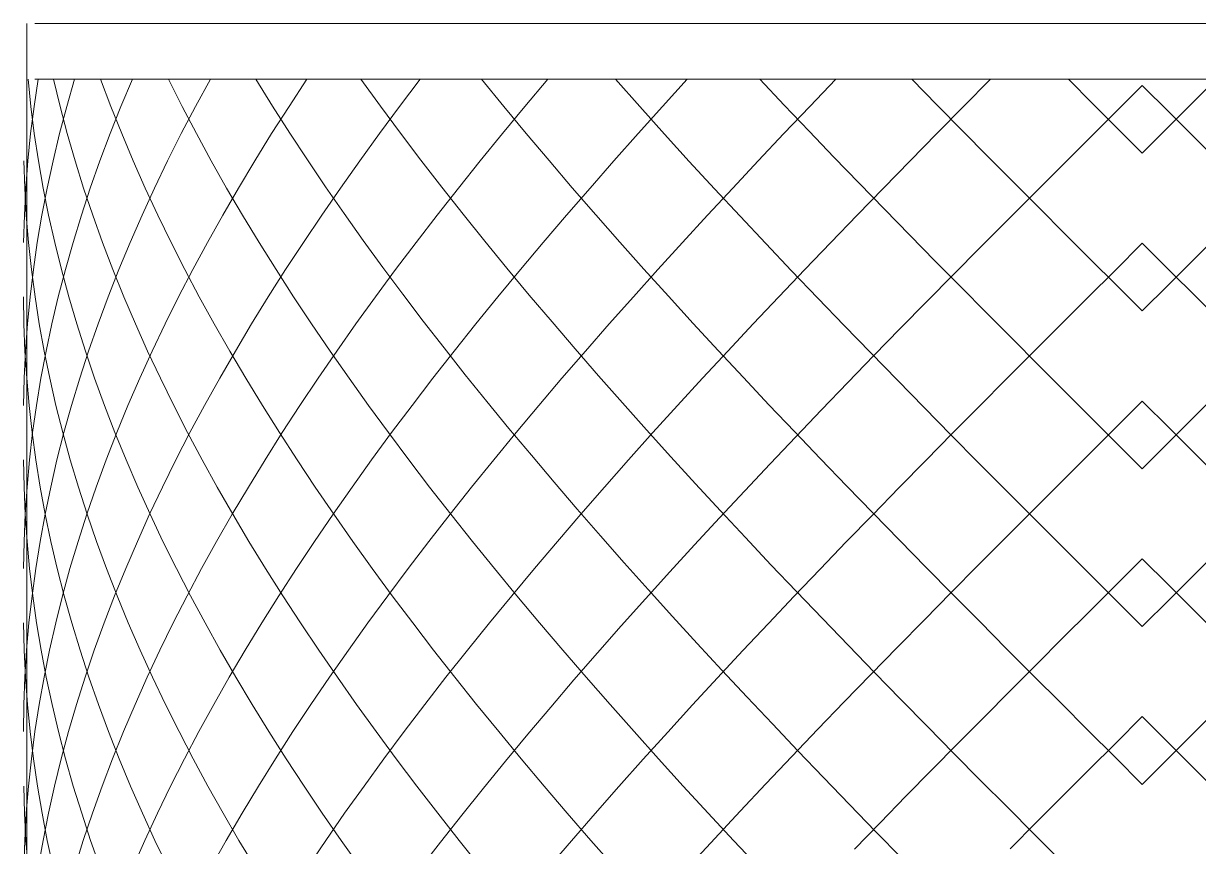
# Model space of a CAD drawing. Header units: millimetres. Extents: x -13140 to 14823, y 100 to 6213.
# Drawn here: x -2328.1 to -2117.5, y 2632.5 to 2780 of the extents above; entities that cross this region are included whole.
import ezdxf

# ---------------------------------------------------------------- set-up
doc = ezdxf.new("R2010")
doc.units = ezdxf.units.MM
doc.layers.add('E-LITE-EQPM', color=33, linetype='Continuous', lineweight=9)

# ---------------------------------------------------------------- blocks, each defined once
blk = doc.blocks.new('FP_33-ELEVAÇÃO 2 SUÍTE')
at = {"layer": 'E-LITE-EQPM'}
for p, q in [((5730.24, 2764.06), (5725.38, 2768.91)), ((5734.22, 2765.59), (5738.63, 2770)), ((5729.8, 2761.19), (5734.22, 2765.59)), ((5735.09, 2759.22), (5730.24, 2764.06)), ((5725.38, 2756.78), (5729.8, 2761.19)), ((5739.94, 2754.38), (5735.09, 2759.22)), ((5734.63, 2737.72), (5739.24, 2742.33)), ((5730.26, 2735.76), (5725.38, 2740.62)), ((5730, 2733.11), (5734.63, 2737.72)), ((5735.14, 2730.89), (5730.26, 2735.76)), ((5725.38, 2728.49), (5730, 2733.11)), ((5740.01, 2726.02), (5735.14, 2730.89)), ((5734.71, 2709.51), (5739.37, 2714.17)), ((5730.3, 2707.44), (5725.38, 2712.34)), ((5730.05, 2704.86), (5734.71, 2709.51)), ((5735.21, 2702.54), (5730.3, 2707.44)), ((5725.38, 2700.21), (5730.05, 2704.86)), ((5740.11, 2697.63), (5735.21, 2702.54)), ((5735.21, 2681.73), (5740.12, 2686.64)), ((5730.12, 2679.32), (5725.38, 2684.05)), ((5730.3, 2676.83), (5735.21, 2681.73)), ((5734.86, 2674.59), (5730.12, 2679.32)), ((5725.38, 2671.93), (5730.3, 2676.83)), ((5739.6, 2669.87), (5734.86, 2674.59)), ((5735.12, 2653.36), (5739.99, 2658.22)), ((5730.13, 2651.03), (5725.38, 2655.77)), ((5730.25, 2648.5), (5735.12, 2653.36)), ((5734.88, 2646.3), (5730.13, 2651.03)), ((5725.38, 2643.64), (5730.25, 2648.5)), ((5739.62, 2641.56), (5734.88, 2646.3))]:
    blk.add_line(p, q, dxfattribs=at)
blk = doc.blocks.new('FP_34-ELEVAÇÃO 2 SUÍTE')
at = {"layer": 'E-LITE-EQPM'}
for p, q in [((5525.38, 2770), (5525.38, 2580)), ((5526.12, 2765.13), (5525.62, 2770)), ((5526.7, 2765.13), (5527.43, 2770)), ((5531.35, 2765.13), (5530.17, 2770)), ((5532.56, 2765.13), (5533.96, 2770)), ((5540.45, 2765.13), (5538.61, 2770)), ((5542.27, 2765.13), (5544.32, 2770)), ((5553.25, 2765.13), (5550.79, 2770)), ((5555.64, 2765.13), (5558.3, 2770)), ((5569.44, 2765.19), (5566.45, 2770)), ((5572.4, 2765.13), (5575.61, 2770)), ((5588.79, 2765.17), (5585.29, 2770)), ((5592.22, 2765.13), (5595.91, 2770)), ((5610.89, 2765.14), (5606.92, 2770)), ((5614.69, 2765.13), (5618.8, 2770)), ((5635.28, 2765.1), (5630.91, 2770)), ((5639.37, 2765.13), (5643.81, 2770)), ((5661.2, 2765.35), (5656.8, 2770)), ((5665.77, 2765.13), (5670.45, 2770)), ((5688.59, 2765.39), (5684.05, 2770)), ((5693.36, 2765.13), (5698.19, 2770)), ((5716.54, 2765.59), (5712.13, 2770)), ((5720.52, 2764.06), (5725.38, 2768.91)), ((5526.08, 2760.26), (5526.7, 2765.13)), ((5526.74, 2760.26), (5526.12, 2765.13)), ((5531.27, 2760.26), (5532.56, 2765.13)), ((5532.64, 2760.26), (5531.35, 2765.13)), ((5540.33, 2760.26), (5542.27, 2765.13)), ((5542.4, 2760.26), (5540.45, 2765.13)), ((5553.09, 2760.26), (5555.64, 2765.13)), ((5555.8, 2760.26), (5553.25, 2765.13)), ((5569.29, 2760.26), (5572.4, 2765.13)), ((5572.52, 2760.37), (5569.44, 2765.19)), ((5588.6, 2760.26), (5592.22, 2765.13)), ((5592.38, 2760.33), (5588.79, 2765.17)), ((5610.65, 2760.26), (5614.69, 2765.13)), ((5614.92, 2760.28), (5610.89, 2765.14)), ((5634.98, 2760.26), (5639.37, 2765.13)), ((5639.7, 2760.19), (5635.28, 2765.1)), ((5661.12, 2760.26), (5665.77, 2765.13)), ((5665.64, 2760.69), (5661.2, 2765.35)), ((5688.55, 2760.26), (5693.36, 2765.13)), ((5693.14, 2760.78), (5688.59, 2765.39)), ((5715.67, 2759.22), (5720.52, 2764.06)), ((5720.96, 2761.19), (5716.54, 2765.59)), ((5525.59, 2755.38), (5526.08, 2760.26)), ((5527.47, 2755.38), (5526.74, 2760.26)), ((5530.1, 2755.38), (5531.27, 2760.26)), ((5534.05, 2755.38), (5532.64, 2760.26)), ((5538.5, 2755.38), (5540.33, 2760.26)), ((5544.45, 2755.38), (5542.4, 2760.26)), ((5550.64, 2755.38), (5553.09, 2760.26)), ((5558.46, 2755.38), (5555.8, 2760.26)), ((5566.27, 2755.38), (5569.29, 2760.26)), ((5575.69, 2755.56), (5572.52, 2760.37)), ((5585.07, 2755.38), (5588.6, 2760.26)), ((5596.05, 2755.5), (5592.38, 2760.33)), ((5606.67, 2755.38), (5610.65, 2760.26)), ((5619.02, 2755.42), (5614.92, 2760.28)), ((5630.65, 2755.38), (5634.98, 2760.26)), ((5644.17, 2755.29), (5639.7, 2760.19)), ((5656.51, 2755.38), (5661.12, 2760.26)), ((5670.11, 2756.04), (5665.64, 2760.69)), ((5683.76, 2755.38), (5688.55, 2760.26)), ((5697.72, 2756.16), (5693.14, 2760.78)), ((5725.38, 2756.78), (5720.96, 2761.19)), ((5710.82, 2754.38), (5715.67, 2759.22)), ((5578.95, 2750.74), (5575.69, 2755.56)), ((5674.61, 2751.39), (5670.11, 2756.04)), ((5702.31, 2751.55), (5697.72, 2756.16)), ((5525.01, 2750.51), (5524.85, 2755.38)), ((5525.22, 2750.51), (5525.59, 2755.38)), ((5528.33, 2750.51), (5527.47, 2755.38)), ((5529.04, 2750.51), (5530.1, 2755.38)), ((5535.58, 2750.51), (5534.05, 2755.38)), ((5536.78, 2750.51), (5538.5, 2755.38)), ((5546.62, 2750.51), (5544.45, 2755.38)), ((5548.29, 2750.51), (5550.64, 2755.38)), ((5561.22, 2750.51), (5558.46, 2755.38)), ((5563.34, 2750.51), (5566.27, 2755.38)), ((5581.62, 2750.51), (5585.07, 2755.38)), ((5599.79, 2750.67), (5596.05, 2755.5)), ((5602.77, 2750.51), (5606.67, 2755.38)), ((5623.18, 2750.56), (5619.02, 2755.42)), ((5626.37, 2750.51), (5630.65, 2755.38)), ((5648.69, 2750.39), (5644.17, 2755.29)), ((5651.95, 2750.51), (5656.51, 2755.38)), ((5678.99, 2750.51), (5683.76, 2755.38)), ((5705.98, 2749.53), (5710.82, 2754.38)), ((5679.14, 2746.74), (5674.61, 2751.39)), ((5706.91, 2746.94), (5702.31, 2751.55)), ((5524.96, 2745.64), (5525.22, 2750.51)), ((5525.3, 2745.64), (5525.01, 2750.51)), ((5528.1, 2745.64), (5529.04, 2750.51)), ((5529.3, 2745.64), (5528.33, 2750.51)), ((5535.18, 2745.64), (5536.78, 2750.51)), ((5537.21, 2745.64), (5535.58, 2750.51)), ((5546.05, 2745.64), (5548.29, 2750.51)), ((5548.88, 2745.64), (5546.62, 2750.51)), ((5560.51, 2745.64), (5563.34, 2750.51)), ((5564.08, 2745.64), (5561.22, 2750.51)), ((5578.26, 2745.64), (5581.62, 2750.51)), ((5582.29, 2745.93), (5578.95, 2750.74)), ((5598.94, 2745.64), (5602.77, 2750.51)), ((5603.61, 2745.84), (5599.79, 2750.67)), ((5622.15, 2745.64), (5626.37, 2750.51)), ((5627.41, 2745.7), (5623.18, 2750.56)), ((5647.42, 2745.64), (5651.95, 2750.51)), ((5653.26, 2745.48), (5648.69, 2750.39)), ((5674.25, 2745.64), (5678.99, 2750.51)), ((5701.15, 2744.69), (5705.98, 2749.53)), ((5524.82, 2740.77), (5524.96, 2745.64)), ((5525.71, 2740.77), (5525.3, 2745.64)), ((5527.27, 2740.77), (5528.1, 2745.64)), ((5530.39, 2740.77), (5529.3, 2745.64)), ((5533.68, 2740.77), (5535.18, 2745.64)), ((5538.96, 2740.77), (5537.21, 2745.64)), ((5543.92, 2740.77), (5546.05, 2745.64)), ((5551.26, 2740.77), (5548.88, 2745.64)), ((5557.77, 2740.77), (5560.51, 2745.64)), ((5567.03, 2740.77), (5564.08, 2745.64)), ((5574.98, 2740.77), (5578.26, 2745.64)), ((5585.72, 2741.12), (5582.29, 2745.93)), ((5595.19, 2740.77), (5598.94, 2745.64)), ((5607.49, 2741), (5603.61, 2745.84)), ((5617.99, 2740.77), (5622.15, 2745.64)), ((5631.69, 2740.84), (5627.41, 2745.7)), ((5642.94, 2740.77), (5647.42, 2745.64)), ((5657.87, 2740.58), (5653.26, 2745.48)), ((5669.54, 2740.77), (5674.25, 2745.64)), ((5683.69, 2742.08), (5679.14, 2746.74)), ((5711.52, 2742.33), (5706.91, 2746.94)), ((5696.34, 2739.84), (5701.15, 2744.69)), ((5589.22, 2736.3), (5585.72, 2741.12)), ((5611.45, 2736.17), (5607.49, 2741)), ((5636.03, 2735.98), (5631.69, 2740.84)), ((5688.27, 2737.43), (5683.69, 2742.08)), ((5716.13, 2737.72), (5711.52, 2742.33)), ((5526.23, 2735.9), (5525.71, 2740.77)), ((5526.57, 2735.9), (5527.27, 2740.77)), ((5531.59, 2735.9), (5530.39, 2740.77)), ((5532.3, 2735.9), (5533.68, 2740.77)), ((5540.82, 2735.9), (5538.96, 2740.77)), ((5541.89, 2735.9), (5543.92, 2740.77)), ((5553.73, 2735.9), (5551.26, 2740.77)), ((5555.14, 2735.9), (5557.77, 2740.77)), ((5570.08, 2735.9), (5567.03, 2740.77)), ((5571.79, 2735.9), (5574.98, 2740.77)), ((5591.51, 2735.9), (5595.19, 2740.77)), ((5613.9, 2735.9), (5617.99, 2740.77)), ((5638.51, 2735.9), (5642.94, 2740.77)), ((5662.52, 2735.67), (5657.87, 2740.58)), ((5664.87, 2735.9), (5669.54, 2740.77)), ((5691.54, 2735), (5696.34, 2739.84)), ((5720.5, 2735.76), (5725.38, 2740.62)), ((5692.86, 2732.78), (5688.27, 2737.43)), ((5720.76, 2733.11), (5716.13, 2737.72)), ((5525.98, 2731.03), (5526.57, 2735.9)), ((5526.87, 2731.03), (5526.23, 2735.9)), ((5531.03, 2731.03), (5532.3, 2735.9)), ((5532.91, 2731.03), (5531.59, 2735.9)), ((5539.97, 2731.03), (5541.89, 2735.9)), ((5542.79, 2731.03), (5540.82, 2735.9)), ((5552.61, 2731.03), (5555.14, 2735.9)), ((5556.31, 2731.03), (5553.73, 2735.9)), ((5568.69, 2731.03), (5571.79, 2735.9)), ((5573.21, 2731.03), (5570.08, 2735.9)), ((5587.91, 2731.03), (5591.51, 2735.9)), ((5592.81, 2731.49), (5589.22, 2736.3)), ((5609.87, 2731.03), (5613.9, 2735.9)), ((5615.47, 2731.34), (5611.45, 2736.17)), ((5634.14, 2731.03), (5638.51, 2735.9)), ((5640.42, 2731.12), (5636.03, 2735.98)), ((5660.23, 2731.03), (5664.87, 2735.9)), ((5667.21, 2730.77), (5662.52, 2735.67)), ((5686.76, 2730.16), (5691.54, 2735)), ((5715.62, 2730.89), (5720.5, 2735.76)), ((5697.47, 2728.13), (5692.86, 2732.78)), ((5725.38, 2728.49), (5720.76, 2733.11)), ((5524.87, 2726.15), (5524.8, 2731.03)), ((5525.51, 2726.15), (5525.98, 2731.03)), ((5527.63, 2726.15), (5526.87, 2731.03)), ((5529.88, 2726.15), (5531.03, 2731.03)), ((5534.34, 2726.15), (5532.91, 2731.03)), ((5538.16, 2726.15), (5539.97, 2731.03)), ((5544.86, 2726.15), (5542.79, 2731.03)), ((5550.18, 2726.15), (5552.61, 2731.03)), ((5558.99, 2726.15), (5556.31, 2731.03)), ((5565.69, 2726.15), (5568.69, 2731.03)), ((5576.44, 2726.15), (5573.21, 2731.03)), ((5584.39, 2726.15), (5587.91, 2731.03)), ((5596.47, 2726.68), (5592.81, 2731.49)), ((5605.91, 2726.15), (5609.87, 2731.03)), ((5619.56, 2726.51), (5615.47, 2731.34)), ((5629.81, 2726.15), (5634.14, 2731.03)), ((5644.86, 2726.26), (5640.42, 2731.12)), ((5655.62, 2726.15), (5660.23, 2731.03)), ((5671.94, 2725.87), (5667.21, 2730.77)), ((5710.75, 2726.02), (5715.62, 2730.89)), ((5682, 2725.31), (5686.76, 2730.16)), ((5525.06, 2721.28), (5524.87, 2726.15)), ((5525.16, 2721.28), (5525.51, 2726.15)), ((5528.51, 2721.28), (5527.63, 2726.15)), ((5528.85, 2721.28), (5529.88, 2726.15)), ((5535.89, 2721.28), (5534.34, 2726.15)), ((5536.46, 2721.28), (5538.16, 2726.15)), ((5547.05, 2721.28), (5544.86, 2726.15)), ((5547.85, 2721.28), (5550.18, 2726.15)), ((5561.77, 2721.28), (5558.99, 2726.15)), ((5562.78, 2721.28), (5565.69, 2726.15)), ((5579.76, 2721.28), (5576.44, 2726.15)), ((5580.96, 2721.28), (5584.39, 2726.15)), ((5600.2, 2721.86), (5596.47, 2726.68)), ((5602.02, 2721.28), (5605.91, 2726.15)), ((5623.7, 2721.67), (5619.56, 2726.51)), ((5625.55, 2721.28), (5629.81, 2726.15)), ((5649.34, 2721.4), (5644.86, 2726.26)), ((5651.06, 2721.28), (5655.62, 2726.15)), ((5702.1, 2723.47), (5697.47, 2728.13)), ((5676.69, 2720.96), (5671.94, 2725.87)), ((5677.27, 2720.47), (5682, 2725.31)), ((5705.88, 2721.15), (5710.75, 2726.02)), ((5604.01, 2717.05), (5600.2, 2721.86)), ((5706.74, 2718.82), (5702.1, 2723.47)), ((5524.92, 2716.41), (5525.16, 2721.28)), ((5525.37, 2716.41), (5525.06, 2721.28)), ((5527.93, 2716.41), (5528.85, 2721.28)), ((5529.5, 2716.41), (5528.51, 2721.28)), ((5534.88, 2716.41), (5536.46, 2721.28)), ((5537.54, 2716.41), (5535.89, 2721.28)), ((5545.63, 2716.41), (5547.85, 2721.28)), ((5549.34, 2716.41), (5547.05, 2721.28)), ((5559.97, 2716.41), (5562.78, 2721.28)), ((5564.65, 2716.41), (5561.77, 2721.28)), ((5577.61, 2716.41), (5580.96, 2721.28)), ((5583.16, 2716.41), (5579.76, 2721.28)), ((5598.21, 2716.41), (5602.02, 2721.28)), ((5621.34, 2716.41), (5625.55, 2721.28)), ((5627.91, 2716.84), (5623.7, 2721.67)), ((5646.55, 2716.41), (5651.06, 2721.28)), ((5653.88, 2716.54), (5649.34, 2721.4)), ((5672.57, 2715.63), (5677.27, 2720.47)), ((5681.48, 2716.06), (5676.69, 2720.96)), ((5701.03, 2716.29), (5705.88, 2721.15)), ((5711.39, 2714.17), (5706.74, 2718.82)), ((5524.81, 2711.54), (5524.92, 2716.41)), ((5525.8, 2711.54), (5525.37, 2716.41)), ((5527.13, 2711.54), (5527.93, 2716.41)), ((5530.61, 2711.54), (5529.5, 2716.41)), ((5533.4, 2711.54), (5534.88, 2716.41)), ((5539.31, 2711.54), (5537.54, 2716.41)), ((5543.51, 2711.54), (5545.63, 2716.41)), ((5551.73, 2711.54), (5549.34, 2716.41)), ((5557.25, 2711.54), (5559.97, 2716.41)), ((5567.62, 2711.54), (5564.65, 2716.41)), ((5574.35, 2711.54), (5577.61, 2716.41)), ((5586.65, 2711.54), (5583.16, 2716.41)), ((5594.47, 2711.54), (5598.21, 2716.41)), ((5607.89, 2712.23), (5604.01, 2717.05)), ((5617.19, 2711.54), (5621.34, 2716.41)), ((5632.18, 2712.01), (5627.91, 2716.84)), ((5642.08, 2711.54), (5646.55, 2716.41)), ((5658.45, 2711.68), (5653.88, 2716.54)), ((5667.9, 2710.78), (5672.57, 2715.63)), ((5686.29, 2711.16), (5681.48, 2716.06)), ((5696.19, 2711.42), (5701.03, 2716.29)), ((5716.05, 2709.51), (5711.39, 2714.17)), ((5526.35, 2706.67), (5525.8, 2711.54)), ((5526.44, 2706.67), (5527.13, 2711.54)), ((5531.84, 2706.67), (5530.61, 2711.54)), ((5532.05, 2706.67), (5533.4, 2711.54)), ((5541.19, 2706.67), (5539.31, 2711.54)), ((5541.51, 2706.67), (5543.51, 2711.54)), ((5554.23, 2706.67), (5551.73, 2711.54)), ((5554.64, 2706.67), (5557.25, 2711.54)), ((5570.68, 2706.67), (5567.62, 2711.54)), ((5571.18, 2706.67), (5574.35, 2711.54)), ((5590.22, 2706.67), (5586.65, 2711.54)), ((5590.8, 2706.67), (5594.47, 2711.54)), ((5611.84, 2707.42), (5607.89, 2712.23)), ((5613.11, 2706.67), (5617.19, 2711.54)), ((5636.49, 2707.18), (5632.18, 2712.01)), ((5637.66, 2706.67), (5642.08, 2711.54)), ((5663.07, 2706.82), (5658.45, 2711.68)), ((5691.37, 2706.55), (5696.19, 2711.42)), ((5720.46, 2707.44), (5725.38, 2712.34)), ((5663.27, 2705.94), (5667.9, 2710.78)), ((5691.12, 2706.25), (5686.29, 2711.16)), ((5720.71, 2704.86), (5716.05, 2709.51)), ((5615.85, 2702.61), (5611.84, 2707.42)), ((5640.86, 2702.34), (5636.49, 2707.18)), ((5715.55, 2702.54), (5720.46, 2707.44)), ((5525.88, 2701.79), (5526.44, 2706.67)), ((5527.01, 2701.79), (5526.35, 2706.67)), ((5530.8, 2701.79), (5532.05, 2706.67)), ((5533.18, 2701.79), (5531.84, 2706.67)), ((5539.61, 2701.79), (5541.51, 2706.67)), ((5543.18, 2701.79), (5541.19, 2706.67)), ((5552.13, 2701.79), (5554.64, 2706.67)), ((5556.83, 2701.79), (5554.23, 2706.67)), ((5568.1, 2701.79), (5571.18, 2706.67)), ((5573.84, 2701.79), (5570.68, 2706.67)), ((5587.22, 2701.79), (5590.8, 2706.67)), ((5593.87, 2701.79), (5590.22, 2706.67)), ((5609.1, 2701.79), (5613.11, 2706.67)), ((5633.29, 2701.79), (5637.66, 2706.67)), ((5658.67, 2701.09), (5663.27, 2705.94)), ((5667.72, 2701.96), (5663.07, 2706.82)), ((5686.57, 2701.68), (5691.37, 2706.55)), ((5695.98, 2701.35), (5691.12, 2706.25)), ((5725.38, 2700.21), (5720.71, 2704.86)), ((5524.9, 2696.92), (5524.8, 2701.79)), ((5525.43, 2696.92), (5525.88, 2701.79)), ((5527.79, 2696.92), (5527.01, 2701.79)), ((5529.67, 2696.92), (5530.8, 2701.79)), ((5534.63, 2696.92), (5533.18, 2701.79)), ((5537.82, 2696.92), (5539.61, 2701.79)), ((5545.28, 2696.92), (5543.18, 2701.79)), ((5549.72, 2696.92), (5552.13, 2701.79)), ((5559.52, 2696.92), (5556.83, 2701.79)), ((5565.12, 2696.92), (5568.1, 2701.79)), ((5577.08, 2696.92), (5573.84, 2701.79)), ((5583.72, 2696.92), (5587.22, 2701.79)), ((5597.6, 2696.92), (5593.87, 2701.79)), ((5605.15, 2696.92), (5609.1, 2701.79)), ((5619.92, 2697.79), (5615.85, 2702.61)), ((5628.98, 2696.92), (5633.29, 2701.79)), ((5645.28, 2697.51), (5640.86, 2702.34)), ((5654.1, 2696.25), (5658.67, 2701.09)), ((5672.4, 2697.1), (5667.72, 2701.96)), ((5681.8, 2696.82), (5686.57, 2701.68)), ((5700.85, 2696.44), (5695.98, 2701.35)), ((5710.65, 2697.63), (5715.55, 2702.54)), ((5525.11, 2692.05), (5524.9, 2696.92)), ((5525.1, 2692.05), (5525.43, 2696.92)), ((5528.69, 2692.05), (5527.79, 2696.92)), ((5528.66, 2692.05), (5529.67, 2696.92)), ((5536.2, 2692.05), (5534.63, 2696.92)), ((5536.15, 2692.05), (5537.82, 2696.92)), ((5547.48, 2692.05), (5545.28, 2696.92)), ((5547.41, 2692.05), (5549.72, 2696.92)), ((5562.32, 2692.05), (5559.52, 2696.92)), ((5562.23, 2692.05), (5565.12, 2696.92)), ((5580.41, 2692.05), (5577.08, 2696.92)), ((5580.3, 2692.05), (5583.72, 2696.92)), ((5601.4, 2692.05), (5597.6, 2696.92)), ((5601.27, 2692.05), (5605.15, 2696.92)), ((5624.06, 2692.98), (5619.92, 2697.79)), ((5624.72, 2692.05), (5628.98, 2696.92)), ((5649.75, 2692.68), (5645.28, 2697.51)), ((5677.12, 2692.24), (5672.4, 2697.1)), ((5677.05, 2691.95), (5681.8, 2696.82)), ((5705.75, 2692.73), (5710.65, 2697.63)), ((5649.58, 2691.41), (5654.1, 2696.25)), ((5705.74, 2691.54), (5700.85, 2696.44)), ((5628.26, 2688.16), (5624.06, 2692.98)), ((5654.26, 2687.85), (5649.75, 2692.68)), ((5700.86, 2687.83), (5705.75, 2692.73)), ((5524.89, 2687.18), (5525.1, 2692.05)), ((5525.44, 2687.18), (5525.11, 2692.05)), ((5527.76, 2687.18), (5528.66, 2692.05)), ((5529.71, 2687.18), (5528.69, 2692.05)), ((5534.58, 2687.18), (5536.15, 2692.05)), ((5537.88, 2687.18), (5536.2, 2692.05)), ((5545.21, 2687.18), (5547.41, 2692.05)), ((5549.79, 2687.18), (5547.48, 2692.05)), ((5559.43, 2687.18), (5562.23, 2692.05)), ((5565.22, 2687.18), (5562.32, 2692.05)), ((5576.97, 2687.18), (5580.3, 2692.05)), ((5583.83, 2687.18), (5580.41, 2692.05)), ((5597.47, 2687.18), (5601.27, 2692.05)), ((5605.28, 2687.18), (5601.4, 2692.05)), ((5620.53, 2687.18), (5624.72, 2692.05)), ((5645.11, 2686.56), (5649.58, 2691.41)), ((5672.32, 2687.08), (5677.05, 2691.95)), ((5681.86, 2687.38), (5677.12, 2692.24)), ((5710.64, 2686.64), (5705.74, 2691.54)), ((5632.51, 2683.35), (5628.26, 2688.16)), ((5524.8, 2682.31), (5524.89, 2687.18)), ((5525.9, 2682.31), (5525.44, 2687.18)), ((5526.99, 2682.31), (5527.76, 2687.18)), ((5530.84, 2682.31), (5529.71, 2687.18)), ((5533.13, 2682.31), (5534.58, 2687.18)), ((5539.67, 2682.31), (5537.88, 2687.18)), ((5543.12, 2682.31), (5545.21, 2687.18)), ((5552.21, 2682.31), (5549.79, 2687.18)), ((5556.74, 2682.31), (5559.43, 2687.18)), ((5568.2, 2682.31), (5565.22, 2687.18)), ((5573.73, 2682.31), (5576.97, 2687.18)), ((5587.34, 2682.31), (5583.83, 2687.18)), ((5593.75, 2682.31), (5597.47, 2687.18)), ((5609.23, 2682.31), (5605.28, 2687.18)), ((5616.39, 2682.31), (5620.53, 2687.18)), ((5640.68, 2681.72), (5645.11, 2686.56)), ((5658.81, 2683.01), (5654.26, 2687.85)), ((5667.63, 2682.21), (5672.32, 2687.08)), ((5686.63, 2682.52), (5681.86, 2687.38)), ((5695.99, 2682.93), (5700.86, 2687.83)), ((5715.55, 2681.73), (5710.64, 2686.64)), ((5720.64, 2679.32), (5725.38, 2684.05)), ((5526.47, 2677.44), (5525.9, 2682.31)), ((5526.33, 2677.44), (5526.99, 2682.31)), ((5532.09, 2677.44), (5530.84, 2682.31)), ((5531.79, 2677.44), (5533.13, 2682.31)), ((5541.57, 2677.44), (5539.67, 2682.31)), ((5541.13, 2677.44), (5543.12, 2682.31)), ((5554.72, 2677.44), (5552.21, 2682.31)), ((5554.14, 2677.44), (5556.74, 2682.31)), ((5571.29, 2677.44), (5568.2, 2682.31)), ((5570.58, 2677.44), (5573.73, 2682.31)), ((5590.92, 2677.44), (5587.34, 2682.31)), ((5590.1, 2677.44), (5593.75, 2682.31)), ((5613.24, 2677.44), (5609.23, 2682.31)), ((5612.33, 2677.44), (5616.39, 2682.31)), ((5636.81, 2678.54), (5632.51, 2683.35)), ((5663.4, 2678.18), (5658.81, 2683.01)), ((5662.97, 2677.35), (5667.63, 2682.21)), ((5691.43, 2677.66), (5686.63, 2682.52)), ((5691.14, 2678.03), (5695.99, 2682.93)), ((5636.3, 2676.88), (5640.68, 2681.72)), ((5720.46, 2676.83), (5715.55, 2681.73)), ((5641.17, 2673.72), (5636.81, 2678.54)), ((5668.03, 2673.35), (5663.4, 2678.18)), ((5686.31, 2673.13), (5691.14, 2678.03)), ((5696.24, 2672.8), (5691.43, 2677.66)), ((5715.9, 2674.59), (5720.64, 2679.32)), ((5525.78, 2672.56), (5526.33, 2677.44)), ((5527.15, 2672.56), (5526.47, 2677.44)), ((5530.57, 2672.56), (5531.79, 2677.44)), ((5533.45, 2672.56), (5532.09, 2677.44)), ((5539.25, 2672.56), (5541.13, 2677.44)), ((5543.58, 2672.56), (5541.57, 2677.44)), ((5551.65, 2672.56), (5554.14, 2677.44)), ((5557.34, 2672.56), (5554.72, 2677.44)), ((5567.52, 2672.56), (5570.58, 2677.44)), ((5574.46, 2672.56), (5571.29, 2677.44)), ((5586.53, 2672.56), (5590.1, 2677.44)), ((5594.59, 2672.56), (5590.92, 2677.44)), ((5608.32, 2672.56), (5612.33, 2677.44)), ((5617.33, 2672.56), (5613.24, 2677.44)), ((5631.98, 2672.03), (5636.3, 2676.88)), ((5658.35, 2672.48), (5662.97, 2677.35)), ((5725.38, 2671.93), (5720.46, 2676.83)), ((5645.58, 2668.91), (5641.17, 2673.72)), ((5711.16, 2669.87), (5715.9, 2674.59)), ((5524.93, 2667.69), (5524.81, 2672.56)), ((5525.36, 2667.69), (5525.78, 2672.56)), ((5527.96, 2667.69), (5527.15, 2672.56)), ((5529.47, 2667.69), (5530.57, 2672.56)), ((5534.93, 2667.69), (5533.45, 2672.56)), ((5537.49, 2667.69), (5539.25, 2672.56)), ((5545.7, 2667.69), (5543.58, 2672.56)), ((5549.26, 2667.69), (5551.65, 2672.56)), ((5560.06, 2667.69), (5557.34, 2672.56)), ((5564.55, 2667.69), (5567.52, 2672.56)), ((5577.72, 2667.69), (5574.46, 2672.56)), ((5583.05, 2667.69), (5586.53, 2672.56)), ((5598.33, 2667.69), (5594.59, 2672.56)), ((5604.39, 2667.69), (5608.32, 2672.56)), ((5621.48, 2667.69), (5617.33, 2672.56)), ((5627.71, 2667.19), (5631.98, 2672.03)), ((5653.77, 2667.61), (5658.35, 2672.48)), ((5672.69, 2668.52), (5668.03, 2673.35)), ((5681.5, 2668.23), (5686.31, 2673.13)), ((5701.07, 2667.94), (5696.24, 2672.8)), ((5706.43, 2665.14), (5711.16, 2669.87)), ((5525.17, 2662.82), (5524.93, 2667.69)), ((5525.05, 2662.82), (5525.36, 2667.69)), ((5528.88, 2662.82), (5527.96, 2667.69)), ((5528.48, 2662.82), (5529.47, 2667.69)), ((5536.52, 2662.82), (5534.93, 2667.69)), ((5535.83, 2662.82), (5537.49, 2667.69)), ((5547.93, 2662.82), (5545.7, 2667.69)), ((5546.97, 2662.82), (5549.26, 2667.69)), ((5562.88, 2662.82), (5560.06, 2667.69)), ((5561.68, 2662.82), (5564.55, 2667.69)), ((5581.07, 2662.82), (5577.72, 2667.69)), ((5579.65, 2662.82), (5583.05, 2667.69)), ((5602.15, 2662.82), (5598.33, 2667.69)), ((5600.53, 2662.82), (5604.39, 2667.69)), ((5625.69, 2662.82), (5621.48, 2667.69)), ((5623.49, 2662.34), (5627.71, 2667.19)), ((5650.03, 2664.09), (5645.58, 2668.91)), ((5649.23, 2662.75), (5653.77, 2667.61)), ((5677.38, 2663.68), (5672.69, 2668.52)), ((5676.71, 2663.32), (5681.5, 2668.23)), ((5705.91, 2663.08), (5701.07, 2667.94)), ((5701.72, 2660.41), (5706.43, 2665.14)), ((5654.52, 2659.28), (5650.03, 2664.09)), ((5671.96, 2658.42), (5676.71, 2663.32)), ((5682.1, 2658.85), (5677.38, 2663.68)), ((5710.77, 2658.22), (5705.91, 2663.08)), ((5524.87, 2657.95), (5525.05, 2662.82)), ((5525.52, 2657.95), (5525.17, 2662.82)), ((5527.6, 2657.95), (5528.48, 2662.82)), ((5529.92, 2657.95), (5528.88, 2662.82)), ((5534.29, 2657.95), (5535.83, 2662.82)), ((5538.22, 2657.95), (5536.52, 2662.82)), ((5544.79, 2657.95), (5546.97, 2662.82)), ((5550.26, 2657.95), (5547.93, 2662.82)), ((5558.9, 2657.95), (5561.68, 2662.82)), ((5565.79, 2657.95), (5562.88, 2662.82)), ((5576.33, 2657.95), (5579.65, 2662.82)), ((5584.51, 2657.95), (5581.07, 2662.82)), ((5596.74, 2657.95), (5600.53, 2662.82)), ((5606.04, 2657.95), (5602.15, 2662.82)), ((5619.34, 2657.5), (5623.49, 2662.34)), ((5629.96, 2657.95), (5625.69, 2662.82)), ((5644.74, 2657.88), (5649.23, 2662.75)), ((5659.06, 2654.47), (5654.52, 2659.28)), ((5686.85, 2654.02), (5682.1, 2658.85)), ((5697.01, 2655.68), (5701.72, 2660.41)), ((5524.8, 2653.08), (5524.87, 2657.95)), ((5526, 2653.08), (5525.52, 2657.95)), ((5526.85, 2653.08), (5527.6, 2657.95)), ((5531.07, 2653.08), (5529.92, 2657.95)), ((5532.86, 2653.08), (5534.29, 2657.95)), ((5540.03, 2653.08), (5538.22, 2657.95)), ((5542.72, 2653.08), (5544.79, 2657.95)), ((5552.69, 2653.08), (5550.26, 2657.95)), ((5556.23, 2653.08), (5558.9, 2657.95)), ((5568.8, 2653.08), (5565.79, 2657.95)), ((5573.11, 2653.08), (5576.33, 2657.95)), ((5588.03, 2653.08), (5584.51, 2657.95)), ((5593.03, 2653.08), (5596.74, 2657.95)), ((5610, 2653.08), (5606.04, 2657.95)), ((5615.25, 2652.66), (5619.34, 2657.5)), ((5634.28, 2653.08), (5629.96, 2657.95)), ((5640.3, 2653.01), (5644.74, 2657.88)), ((5667.24, 2653.52), (5671.96, 2658.42)), ((5715.64, 2653.36), (5710.77, 2658.22)), ((5663.64, 2649.65), (5659.06, 2654.47)), ((5692.33, 2650.95), (5697.01, 2655.68)), ((5720.63, 2651.03), (5725.38, 2655.77)), ((5526.59, 2648.21), (5526, 2653.08)), ((5526.21, 2648.21), (5526.85, 2653.08)), ((5532.34, 2648.21), (5531.07, 2653.08)), ((5531.55, 2648.21), (5532.86, 2653.08)), ((5541.95, 2648.21), (5540.03, 2653.08)), ((5540.76, 2648.21), (5542.72, 2653.08)), ((5555.23, 2648.21), (5552.69, 2653.08)), ((5553.65, 2648.21), (5556.23, 2653.08)), ((5571.89, 2648.21), (5568.8, 2653.08)), ((5569.97, 2648.21), (5573.11, 2653.08)), ((5591.63, 2648.21), (5588.03, 2653.08)), ((5589.4, 2648.21), (5593.03, 2653.08)), ((5614.03, 2648.21), (5610, 2653.08)), ((5611.22, 2647.81), (5615.25, 2652.66)), ((5638.66, 2648.21), (5634.28, 2653.08)), ((5635.9, 2648.14), (5640.3, 2653.01)), ((5662.55, 2648.62), (5667.24, 2653.52)), ((5691.61, 2649.18), (5686.85, 2654.02)), ((5720.51, 2648.5), (5715.64, 2653.36)), ((5687.66, 2646.22), (5692.33, 2650.95)), ((5715.88, 2646.3), (5720.63, 2651.03)), ((5525.69, 2643.33), (5526.21, 2648.21)), ((5527.3, 2643.33), (5526.59, 2648.21)), ((5530.35, 2643.33), (5531.55, 2648.21)), ((5533.73, 2643.33), (5532.34, 2648.21)), ((5538.9, 2643.33), (5540.76, 2648.21)), ((5543.99, 2643.33), (5541.95, 2648.21)), ((5551.18, 2643.33), (5553.65, 2648.21)), ((5557.86, 2643.33), (5555.23, 2648.21)), ((5566.93, 2643.33), (5569.97, 2648.21)), ((5575.09, 2643.33), (5571.89, 2648.21)), ((5585.85, 2643.33), (5589.4, 2648.21)), ((5595.31, 2643.33), (5591.63, 2648.21)), ((5618.13, 2643.33), (5614.03, 2648.21)), ((5631.56, 2643.28), (5635.9, 2648.14)), ((5643.09, 2643.33), (5638.66, 2648.21)), ((5657.9, 2643.72), (5662.55, 2648.62)), ((5668.25, 2644.84), (5663.64, 2649.65)), ((5696.4, 2644.35), (5691.61, 2649.18)), ((5725.38, 2643.64), (5720.51, 2648.5)), ((5607.26, 2642.97), (5611.22, 2647.81)), ((5683.01, 2641.49), (5687.66, 2646.22)), ((5711.14, 2641.56), (5715.88, 2646.3)), ((5672.89, 2640.03), (5668.25, 2644.84)), ((5701.21, 2639.52), (5696.4, 2644.35)), ((5524.97, 2638.46), (5524.83, 2643.33)), ((5525.29, 2638.46), (5525.69, 2643.33)), ((5528.13, 2638.46), (5527.3, 2643.33)), ((5529.27, 2638.46), (5530.35, 2643.33)), ((5535.23, 2638.46), (5533.73, 2643.33)), ((5537.16, 2638.46), (5538.9, 2643.33)), ((5546.12, 2638.46), (5543.99, 2643.33)), ((5548.81, 2638.46), (5551.18, 2643.33)), ((5560.6, 2638.46), (5557.86, 2643.33)), ((5563.98, 2638.46), (5566.93, 2643.33)), ((5578.37, 2638.46), (5575.09, 2643.33)), ((5582.38, 2638.46), (5585.85, 2643.33)), ((5599.07, 2638.46), (5595.31, 2643.33)), ((5603.37, 2638.13), (5607.26, 2642.97)), ((5622.29, 2638.46), (5618.13, 2643.33)), ((5627.27, 2638.41), (5631.56, 2643.28)), ((5647.57, 2638.46), (5643.09, 2643.33)), ((5653.29, 2638.82), (5657.9, 2643.72)), ((5677.57, 2635.21), (5672.89, 2640.03)), ((5678.39, 2636.76), (5683.01, 2641.49)), ((5706.41, 2636.83), (5711.14, 2641.56)), ((5525.23, 2633.59), (5524.97, 2638.46)), ((5525.01, 2633.59), (5525.29, 2638.46)), ((5529.07, 2633.59), (5528.13, 2638.46)), ((5528.3, 2633.59), (5529.27, 2638.46)), ((5536.84, 2633.59), (5535.23, 2638.46)), ((5535.52, 2633.59), (5537.16, 2638.46)), ((5548.37, 2633.59), (5546.12, 2638.46)), ((5546.54, 2633.59), (5548.81, 2638.46)), ((5563.43, 2633.59), (5560.6, 2638.46)), ((5561.13, 2633.59), (5563.98, 2638.46)), ((5581.73, 2633.59), (5578.37, 2638.46)), ((5579, 2633.59), (5582.38, 2638.46)), ((5602.9, 2633.59), (5599.07, 2638.46)), ((5599.55, 2633.28), (5603.37, 2638.13)), ((5626.51, 2633.59), (5622.29, 2638.46)), ((5623.04, 2633.54), (5627.27, 2638.41)), ((5652.1, 2633.59), (5647.57, 2638.46)), ((5648.73, 2633.92), (5653.29, 2638.82)), ((5706.02, 2634.69), (5701.21, 2639.52)), ((5673.79, 2632.03), (5678.39, 2636.76)), ((5701.69, 2632.09), (5706.41, 2636.83)), ((5524.84, 2628.72), (5525.01, 2633.59)), ((5525.61, 2628.72), (5525.23, 2633.59)), ((5527.45, 2628.72), (5528.3, 2633.59)), ((5530.13, 2628.72), (5529.07, 2633.59)), ((5534, 2628.72), (5535.52, 2633.59)), ((5538.56, 2628.72), (5536.84, 2633.59)), ((5544.38, 2628.72), (5546.54, 2633.59)), ((5550.72, 2628.72), (5548.37, 2633.59)), ((5558.37, 2628.72), (5561.13, 2633.59)), ((5566.37, 2628.72), (5563.43, 2633.59)), ((5575.7, 2628.72), (5579, 2633.59)), ((5585.19, 2628.72), (5581.73, 2633.59)), ((5606.8, 2628.72), (5602.9, 2633.59)), ((5618.88, 2628.67), (5623.04, 2633.54)), ((5630.79, 2628.72), (5626.51, 2633.59)), ((5644.21, 2629.01), (5648.73, 2633.92)), ((5656.67, 2628.72), (5652.1, 2633.59)), ((5682.27, 2630.4), (5677.57, 2635.21)), ((5710.85, 2629.85), (5706.02, 2634.69)), ((5595.8, 2628.44), (5599.55, 2633.28))]:
    blk.add_line(p, q, dxfattribs=at)
blk = doc.blocks.new('PENDENTE ITACARÉ - PENDENTE ITACARÉ-4645809-ELEVAÇÃO 2 SUÍTE')
at = {"layer": 'E-LITE-EQPM'}
for p, q in [((5525.38, 2780), (5525.38, 2770)), ((5526.84, 2780), (5725.38, 2780)), ((5725.38, 2780), (5923.92, 2780)), ((5526.84, 2770), (5725.38, 2770)), ((5725.38, 2770), (5526.84, 2770)), ((5725.38, 2770), (5923.92, 2770)), ((5923.92, 2770), (5725.38, 2770))]:
    blk.add_line(p, q, dxfattribs=at)
for name in ['FP_34-ELEVAÇÃO 2 SUÍTE', 'FP_33-ELEVAÇÃO 2 SUÍTE']:
    blk.add_blockref(name, (0, 0), dxfattribs=at)

msp = doc.modelspace()

# ---------------------------------------------------------------- block references
at = {"layer": 'E-LITE-EQPM'}
msp.add_blockref('PENDENTE ITACARÉ - PENDENTE ITACARÉ-4645809-ELEVAÇÃO 2 SUÍTE', (-7852.941, 0), dxfattribs=at)

doc.saveas('drawing.dxf')
